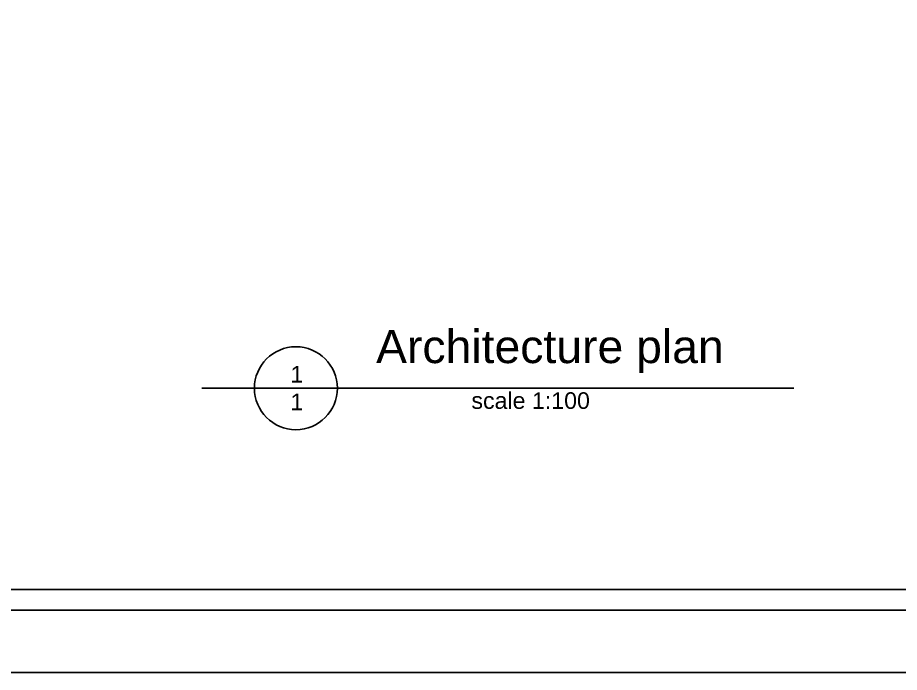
# Model space of a CAD drawing. Header units: metres. Extents: x 0 to 42, y 0 to 29.7.
# Drawn here: x 10.63 to 21.27, y 0 to 7.9 of the extents above; entities that cross this region are included whole.
import ezdxf

# ---------------------------------------------------------------- set-up
doc = ezdxf.new("R2010")
doc.units = ezdxf.units.M
doc.header["$MEASUREMENT"] = 0
doc.linetypes.add('all arch & guard room$0$Tp6-0ref$0$DASHED2', pattern=[0.375, 0.25, -0.125])
doc.layers.add('AV-A2-SHEET-2', color=15, linetype='Continuous', lineweight=25)
doc.layers.add('Layer5', color=7, linetype='Continuous')
doc.styles.get("Standard").update_dxf_attribs({"font": 'arial.ttf'})

msp = doc.modelspace()

# ---------------------------------------------------------------- linework, layer by layer
msp.add_lwpolyline([(35.258, 0.999), (0.999, 0.999), (0.999, 28.666), (35.258, 28.666)], close=True)
at = {"layer": 'AV-A2-SHEET-2'}
for points in [[(0, 29.665), (0, 0), (42, 0), (42, 29.665)], [(0.749, 28.916), (0.749, 0.749), (41.251, 0.749), (41.251, 28.916)]]:
    msp.add_lwpolyline(points, close=True, dxfattribs=at)
at = {"layer": 'Layer5', "color": 18, "true_color": 0x000000}
msp.add_line((12.856, 3.427), (19.996, 3.427), dxfattribs=at)
msp.add_circle((13.99, 3.427), 0.5, dxfattribs=at)

# ---------------------------------------------------------------- texts
at = {"layer": 'Layer5', "color": 18, "linetype": 'all arch & guard room$0$Tp6-0ref$0$DASHED2', "true_color": 0x000000, "attachment_point": 1}
for s, heights, insert, char_height in [('Architecture plan ', [-0.511], (14.957, 4.13), 0.4), ('scale 1:100', [-0.204], (16.107, 3.378), 0.2)]:
    msp.add_mtext_dynamic_manual_height_columns(s, width=6.88692, gutter_width=1, heights=heights, dxfattribs=dict(at, insert=insert, char_height=char_height))
at = {"layer": 'Layer5', "color": 18, "true_color": 0x000000, "insert": (13.923, 3.695), "char_height": 0.2, "attachment_point": 1}
msp.add_mtext_dynamic_manual_height_columns('1\\P1', width=0.20247, gutter_width=1, heights=[-0.535], dxfattribs=at)

doc.saveas('drawing.dxf')
